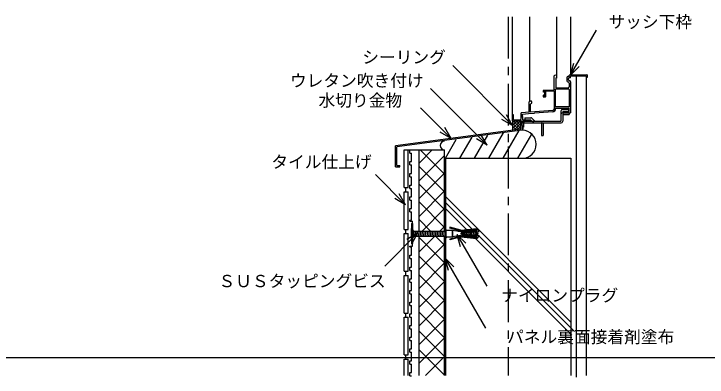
# Model space of a CAD drawing. Units: millimetres, scale not verified. Extents: x -1989 to 2011, y -1447 to 1353.
# Drawn here: x -652 to 177, y 479 to 914 of the extents above; entities that cross this region are included whole.
import ezdxf
from ezdxf.enums import TextEntityAlignment as Align

# ---------------------------------------------------------------- set-up
doc = ezdxf.new("R2010")
doc.units = ezdxf.units.MM
doc.header["$LTSCALE"] = 10
doc.linetypes.add('CHAIN1', pattern=[8, 5, -1, 1, -1])
for name, color, linetype in [('0-0', 7, 'Continuous'), ('3-1', 7, 'Continuous'), ('3-2', 7, 'Continuous')]:
    doc.layers.add(name, color=color, linetype=linetype)
doc.styles.add('ＭＳ ゴシック', font='')
doc.styles.get('ＭＳ ゴシック').set_extended_font_data('MS Gothic')

msp = doc.modelspace()

# ---------------------------------------------------------------- linework, layer by layer
at = {"layer": '0-0'}
msp.add_line((-1988.79, 502.63), (2011.21, 502.63), dxfattribs=at)
at = {"layer": '3-1', "linetype": 'CHAIN1'}
for p, q in [((-61.05, 910.18), (-61.05, 757.94)), ((-61.05, 755.03), (-61.05, 481.05))]:
    msp.add_line(p, q, dxfattribs=at)
at = {"layer": '3-1'}
for p, q in [((-56.05, 910.18), (-56.05, 792.94)), ((-35.27, 910.18), (-35.27, 808.65)), ((-3.24, 910.18), (-3.24, 836.7)), ((13.57, 910.18), (13.57, 840.18)), ((13.57, 840.18), (44.82, 894.31)), ((13.57, 840.18), (17.45, 854.67)), ((-55.56, 779.98), (-127.31, 851.73)), ((13.57, 840.18), (24.17, 850.79)), ((-5.53, 839.93), (-5.83, 839.48)), ((-2.84, 839.48), (-3.14, 839.93)), ((-2.99, 837.55), (-2.84, 837.9)), ((-2.84, 837.9), (-2.84, 839.48)), ((10.28, 838.69), (9.79, 838.19)), ((9.79, 832.72), (9.79, 838.19)), ((10.28, 838.69), (11.93, 838.69)), ((32.56, 840.18), (11.93, 840.18)), ((11.93, 838.69), (11.93, 840.18)), ((32.56, 838.99), (13.57, 838.99)), ((13.57, 837.05), (13.57, 838.99)), ((20.56, 838.99), (20.56, 479.28)), ((33.06, 840.68), (32.56, 840.18)), ((32.56, 838.99), (32.56, 837.7)), ((33.46, 840.68), (33.06, 840.68)), ((9.79, 832.72), (10.28, 832.23)), ((10.28, 832.23), (10.43, 832.23)), ((11.93, 837.05), (11.43, 836.55)), ((11.43, 834.36), (11.43, 836.55)), ((11.43, 834.36), (11.93, 833.87)), ((13.57, 837.05), (11.93, 837.05)), ((12.07, 833.87), (11.93, 833.87)), ((11.93, 830.73), (11.93, 826.26)), ((13.57, 837.2), (13.57, 837.5)), ((13.57, 832.37), (13.57, 795.43)), ((32.56, 837.7), (32.56, 481.05)), ((-85.99, 756.6), (-153.7, 824.31)), ((-18.71, 822.28), (-19.2, 821.78)), ((-19.2, 821.78), (-19.2, 820.49)), ((-18.01, 821.29), (-18.31, 820.99)), ((-18.01, 821.29), (-17.27, 821.29)), ((-16.97, 820.99), (-17.27, 821.29)), ((11.63, 823.62), (-4.19, 823.62)), ((-4.19, 802.69), (-4.19, 823.62)), ((11.93, 823.32), (11.63, 823.62)), ((11.93, 823.32), (11.93, 802.69)), ((-19.2, 820.49), (-18.71, 819.99)), ((-18.71, 816.61), (-19.2, 816.11)), ((-19.2, 816.11), (-19.2, 815.32)), ((-18.71, 819.99), (-18.61, 819.99)), ((-18.61, 816.61), (-18.71, 816.61)), ((-18.61, 819.99), (-18.31, 820.29)), ((-18.31, 816.31), (-18.61, 816.61)), ((-18.31, 820.29), (-18.31, 820.99)), ((-18.31, 815.62), (-18.31, 816.31)), ((-18.31, 815.62), (-18.01, 815.32)), ((-18.21, 814.32), (-16.37, 814.32)), ((-17.27, 815.32), (-18.01, 815.32)), ((-17.27, 815.32), (-16.97, 815.62)), ((-16.97, 815.62), (-16.97, 820.99)), ((-16.37, 814.32), (-15.87, 814.82)), ((-5.83, 821.09), (-15.87, 821.09)), ((-15.87, 814.82), (-15.87, 821.09)), ((-5.83, 821.09), (-5.83, 800.26)), ((-35.37, 809.1), (-35.66, 808.65)), ((-35.66, 796.17), (-35.66, 808.65)), ((-34.02, 805.52), (-32.83, 806.72)), ((-34.02, 796.3), (-34.02, 805.52)), ((-32.68, 808.65), (-32.98, 809.1)), ((-32.83, 806.72), (-32.68, 807.07)), ((-32.68, 807.07), (-32.68, 808.65)), ((-129.29, 764.69), (-165.7, 801.1)), ((-7.67, 798.27), (-34.02, 796.3)), ((-7.55, 796.64), (-29.44, 794.99)), ((-4.19, 802.69), (-3.89, 802.39)), ((-4.19, 800.75), (11.93, 800.75)), ((-4.19, 800.75), (-4.19, 800.26)), ((11.63, 802.39), (-3.89, 802.39)), ((2.13, 797.37), (2.13, 785.48)), ((4.12, 799.36), (11.08, 799.36)), ((4.42, 797.07), (4.42, 785.18)), ((4.42, 797.07), (11.08, 797.07)), ((8.1, 797.07), (7.6, 796.57)), ((7.6, 795.92), (7.6, 796.57)), ((11.08, 799.36), (11.08, 797.07)), ((11.63, 802.39), (11.93, 802.69)), ((-55.56, 779.98), (-63.06, 792.97)), ((-54.66, 792.94), (-56.05, 792.94)), ((-56.05, 792.94), (-56.05, 785.98)), ((-54.66, 787.37), (-54.66, 792.94)), ((-45.61, 794.5), (-45.61, 787.87)), ((-35.66, 796.17), (-44.69, 795.5)), ((-43.97, 793.9), (-36.52, 794.46)), ((-43.97, 791.65), (-43.97, 793.9)), ((-43.97, 791.65), (-43.97, 791.25)), ((-43.97, 790.65), (-43.97, 791.25)), ((-43.97, 790.65), (-43.97, 790.26)), ((-43.97, 789.66), (-43.97, 790.26)), ((-43.97, 789.66), (-43.97, 789.26)), ((-43.97, 789.26), (-43.97, 787.42)), ((-41.14, 789.41), (-33.95, 789.41)), ((-41.14, 789.41), (-41.14, 787.12)), ((-36.52, 794.46), (-29.44, 794.99)), ((-32.55, 788.83), (-29.2, 785.48)), ((4.12, 795.43), (12.07, 795.43)), ((4.42, 793.14), (12.07, 793.14)), ((7.6, 795.92), (8.1, 795.43)), ((8.1, 795.43), (13.57, 795.43)), ((12.07, 795.43), (12.07, 793.14)), ((-55.56, 779.98), (-68.55, 787.48)), ((-56.05, 785.98), (-55.56, 785.48)), ((-44.42, 785.48), (-55.56, 785.48)), ((-55.56, 785.48), (-55.56, 774.45)), ((-55.56, 776.44), (-46.51, 785.48)), ((-55.56, 779.98), (-50.05, 785.48)), ((-55.56, 783.51), (-53.59, 785.48)), ((-55.56, 782.84), (-48.19, 775.48)), ((-54.66, 787.37), (-54.16, 786.87)), ((-54.66, 785.48), (-45.62, 776.44)), ((-54.16, 786.87), (-46.6, 786.87)), ((-53.76, 774.7), (-45.62, 782.84)), ((-51.13, 785.48), (-45.62, 779.97)), ((-47.59, 785.48), (-45.62, 783.51)), ((-45.62, 775.84), (-45.62, 785.18)), ((-44.12, 785.18), (-45.62, 785.18)), ((-44.12, 785.18), (-44.42, 785.48)), ((-44.12, 780.71), (-44.12, 785.18)), ((-44.12, 780.31), (-44.12, 780.71)), ((-44.12, 780.31), (-44.12, 774.44)), ((-43.97, 787.42), (-43.67, 787.12)), ((-43.67, 787.12), (-39.15, 787.12)), ((-42.63, 785.48), (-42.92, 785.18)), ((-42.63, 785.48), (-39.15, 785.48)), ((-42.13, 785.48), (2.13, 785.48)), ((-42.13, 785.48), (-42.13, 783.19)), ((-42.13, 783.19), (2.43, 783.19)), ((-41.14, 787.12), (-34.08, 787.12)), ((-38.65, 786.63), (-39.15, 787.12)), ((-39.15, 785.48), (-38.65, 785.98)), ((-38.65, 785.98), (-38.65, 786.63)), ((-34.08, 787.12), (-30.73, 783.78)), ((-21.24, 783.49), (-21.24, 768.28)), ((-18.96, 783.19), (-18.96, 768.28)), ((-45.62, 775.84), (-195.55, 755.94)), ((-44.12, 774.44), (-194.05, 754.54)), ((-129.29, 764.69), (-142.28, 772.19)), ((-129.29, 764.69), (-136.79, 777.68)), ((-66.75, 740.94), (-47.62, 774.07)), ((-55.56, 779.3), (-51.3, 775.05)), ((-55.56, 775.77), (-54.4, 774.62)), ((-49.65, 775.28), (-45.62, 779.31)), ((-42.92, 775.94), (-44.12, 775.94)), ((-42.92, 775.94), (-42.92, 778.02)), ((-42.92, 778.02), (-42.43, 778.02)), ((-136.03, 740.94), (-123.03, 763.45)), ((-118.71, 740.94), (-104.2, 766.07)), ((-101.39, 740.94), (-85.37, 768.7)), ((-85.99, 756.6), (-98.98, 764.1)), ((-85.99, 756.6), (-93.49, 769.59)), ((-84.07, 740.94), (-66.53, 771.32)), ((-49.43, 740.94), (-32.69, 769.93)), ((-21.24, 768.28), (-18.96, 768.28)), ((-195.55, 730.94), (-195.55, 755.94)), ((-194.05, 732.44), (-194.05, 754.54)), ((-185.55, 705.94), (-185.55, 750.94)), ((-185.55, 750.94), (-137.05, 750.94)), ((-180.55, 705.94), (-180.55, 750.94)), ((-178.55, 746.94), (-178.55, 750.94)), ((-178.55, 746.94), (-176.55, 746.94)), ((-176.55, 736.94), (-176.55, 746.94)), ((-167.55, 653.94), (-167.55, 750.94)), ((-167.55, 735.11), (-151.73, 750.94)), ((-137.05, 721.97), (-166.03, 750.94)), ((-137.05, 653.94), (-137.05, 750.94)), ((-167.55, 713.9), (-137.05, 744.4)), ((-136.05, 740.94), (13.95, 740.94)), ((-136.05, 740.94), (-136.05, 481.05)), ((13.95, 740.94), (13.95, 481.05)), ((-195.55, 730.94), (-190.55, 730.94)), ((-194.05, 732.44), (-190.55, 732.44)), ((-190.55, 730.94), (-190.55, 732.44)), ((-178.55, 736.94), (-176.55, 736.94)), ((-178.55, 732.94), (-178.55, 736.94)), ((-178.55, 732.94), (-176.55, 732.94)), ((-176.55, 722.94), (-176.55, 732.94)), ((-137.05, 700.75), (-167.55, 731.25)), ((-178.55, 722.94), (-176.55, 722.94)), ((-178.55, 718.94), (-178.55, 722.94)), ((-167.55, 692.69), (-137.05, 723.19)), ((-183.73, 685.48), (-219.72, 721.47)), ((-178.55, 718.94), (-176.55, 718.94)), ((-176.55, 708.94), (-176.55, 718.94)), ((-185.55, 705.94), (-180.55, 705.94)), ((-183.55, 700.94), (-183.55, 705.94)), ((-178.55, 708.94), (-176.55, 708.94)), ((-178.55, 704.94), (-178.55, 708.94)), ((-137.05, 679.54), (-167.55, 710.04)), ((-183.73, 685.48), (-191.23, 698.47)), ((-185.55, 700.94), (-180.55, 700.94)), ((-185.55, 655.94), (-185.55, 700.94)), ((-180.55, 655.94), (-180.55, 700.94)), ((-178.55, 704.94), (-176.55, 704.94)), ((-176.55, 694.94), (-176.55, 704.94)), ((-167.55, 671.48), (-137.05, 701.98)), ((-183.73, 685.48), (-196.72, 692.98)), ((-178.55, 694.94), (-176.55, 694.94)), ((-178.55, 690.94), (-178.55, 694.94)), ((-178.55, 690.94), (-176.55, 690.94)), ((-176.55, 680.94), (-176.55, 690.94)), ((-137.05, 658.33), (-167.55, 688.83)), ((-136.05, 695.09), (13.95, 545.09)), ((-178.55, 680.94), (-176.55, 680.94)), ((-178.55, 676.94), (-178.55, 680.94)), ((-163.87, 653.94), (-137.05, 680.76)), ((-136.05, 688.02), (18.29, 533.67)), ((-136.05, 680.95), (15.34, 529.55)), ((-178.55, 676.94), (-176.55, 676.94)), ((-176.55, 666.94), (-176.55, 676.94)), ((-178.55, 666.94), (-176.55, 666.94)), ((-178.55, 665.94), (-178.55, 666.94)), ((-178.55, 665.94), (-175.55, 665.94)), ((-175.55, 635.94), (-175.55, 665.94)), ((-153.88, 653.94), (-167.55, 667.62)), ((-185.55, 655.94), (-180.55, 655.94)), ((-183.55, 650.94), (-183.55, 655.94)), ((-177.05, 656.94), (-176.55, 656.44)), ((-177.05, 656.94), (-177.05, 644.94)), ((-176.55, 662.94), (-175.55, 662.94)), ((-176.55, 662.94), (-176.55, 638.94)), ((-175.55, 662.94), (-175.55, 638.94)), ((-175.55, 655.44), (-174.05, 653.94)), ((-142.66, 653.94), (-137.05, 659.55)), ((-135.55, 655.94), (-134.55, 654.94)), ((-135.55, 655.94), (-135.55, 645.94)), ((-130.55, 658.44), (-130.81, 657.48)), ((-117.55, 653.91), (-130.81, 657.48)), ((-117.55, 654.94), (-130.55, 658.44)), ((-117.55, 654.94), (-98.55, 656.94)), ((-113.57, 651.8), (-113.94, 655.32)), ((-112.57, 651.89), (-112.95, 655.43)), ((-111.58, 651.98), (-111.95, 655.53)), ((-110.58, 652.07), (-110.96, 655.64)), ((-109.59, 652.17), (-109.96, 655.74)), ((-108.59, 652.26), (-108.97, 655.84)), ((-107.59, 652.35), (-107.97, 655.95)), ((-106.6, 652.44), (-106.98, 656.05)), ((-105.6, 652.53), (-105.99, 656.16)), ((-104.61, 652.62), (-104.99, 656.26)), ((-103.61, 652.71), (-104, 656.37)), ((-102.62, 652.8), (-103, 656.47)), ((-101.62, 652.89), (-102.01, 656.58)), ((-100.62, 652.98), (-101.01, 656.68)), ((-99.63, 653.07), (-100.02, 656.79)), ((-98.63, 653.16), (-99.02, 656.89)), ((-95.55, 653.44), (-98.55, 656.94)), ((-169.23, 651.45), (-208.64, 612.04)), ((-185.55, 650.94), (-180.55, 650.94)), ((-185.55, 605.94), (-185.55, 650.94)), ((-169.23, 651.45), (-182.22, 643.95)), ((-180.55, 605.94), (-180.55, 650.94)), ((-169.23, 651.45), (-176.73, 638.46)), ((-175.55, 646.44), (-174.05, 647.94)), ((-174.05, 653.94), (-135.55, 653.94)), ((-174.05, 647.94), (-173, 653.94)), ((-174.05, 647.94), (-135.55, 647.94)), ((-172.05, 647.94), (-171, 653.94)), ((-170.05, 647.94), (-169, 653.94)), ((-168.05, 647.94), (-167, 653.94)), ((-167.55, 629.05), (-148.66, 647.94)), ((-167.55, 481.05), (-167.55, 647.94)), ((-166.05, 647.94), (-165, 653.94)), ((-164.05, 647.94), (-163, 653.94)), ((-162.05, 647.94), (-161, 653.94)), ((-160.05, 647.94), (-159, 653.94)), ((-158.05, 647.94), (-157, 653.94)), ((-156.05, 647.94), (-155, 653.94)), ((-154.05, 647.94), (-153, 653.94)), ((-152.05, 647.94), (-151, 653.94)), ((-150.05, 647.94), (-149, 653.94)), ((-148.05, 647.94), (-147, 653.94)), ((-137.05, 637.12), (-147.88, 647.94)), ((-146.05, 647.94), (-145, 653.94)), ((-144.05, 647.94), (-143, 653.94)), ((-142.05, 647.94), (-141, 653.94)), ((-140.05, 647.94), (-139, 653.94)), ((-138.05, 647.94), (-137, 653.94)), ((-137.05, 481.05), (-137.05, 647.94)), ((-136.05, 647.94), (-135.55, 650.78)), ((-134.55, 654.94), (-127.55, 654.94)), ((-117.55, 647.98), (-130.81, 644.41)), ((-128.05, 654.94), (-128.05, 646.94)), ((-127.55, 654.94), (-127.55, 646.94)), ((-127.55, 654.94), (-117.55, 653.44)), ((-117.55, 648.44), (-127.55, 646.94)), ((-122.31, 650.01), (-86.55, 588.06)), ((-122.31, 650.01), (-118.43, 635.52)), ((-122.31, 650.01), (-111.71, 639.41)), ((-120.89, 653.94), (-117.69, 653.94)), ((-120.89, 647.94), (-117.69, 647.94)), ((-117.55, 653.91), (-117.55, 653.44)), ((-117.55, 651.44), (-95.55, 653.44)), ((-117.55, 651.44), (-117.55, 650.44)), ((-117.55, 650.44), (-95.55, 648.44)), ((-117.55, 648.44), (-117.55, 647.98)), ((-116.56, 651.53), (-116.92, 655.01)), ((-116.56, 650.35), (-116.92, 646.88)), ((-116.63, 650.36), (-116.42, 651.54)), ((-115.56, 651.62), (-115.93, 655.1)), ((-115.56, 650.26), (-115.93, 646.78)), ((-114.57, 651.71), (-114.93, 655.22)), ((-114.57, 650.17), (-114.93, 646.67)), ((-114.66, 650.18), (-114.39, 651.73)), ((-113.57, 650.08), (-113.94, 646.56)), ((-112.57, 649.99), (-112.95, 646.46)), ((-112.69, 650), (-112.35, 651.91)), ((-111.58, 649.9), (-111.95, 646.35)), ((-110.58, 649.81), (-110.96, 646.25)), ((-110.72, 649.82), (-110.32, 652.1)), ((-109.59, 649.72), (-109.96, 646.14)), ((-108.59, 649.63), (-108.97, 646.04)), ((-108.75, 649.64), (-108.29, 652.28)), ((-107.59, 649.54), (-107.97, 645.93)), ((-106.6, 649.45), (-106.98, 645.83)), ((-106.79, 649.46), (-106.26, 652.47)), ((-105.6, 649.36), (-105.99, 645.72)), ((-104.61, 649.26), (-104.99, 645.62)), ((-104.82, 649.28), (-104.22, 652.65)), ((-103.61, 649.17), (-104, 645.51)), ((-102.62, 649.08), (-103, 645.41)), ((-102.85, 649.1), (-102.19, 652.84)), ((-101.62, 648.99), (-102.01, 645.3)), ((-100.62, 648.9), (-101.01, 645.2)), ((-100.88, 648.93), (-100.2, 652.76)), ((-97.05, 650.94), (-100.59, 652.98)), ((-97.01, 650.97), (-100.59, 648.9)), ((-99.63, 648.81), (-100.02, 645.1)), ((-98.63, 648.72), (-99.02, 644.99)), ((-95.55, 648.44), (-98.55, 644.94)), ((-177.05, 644.94), (-176.55, 645.44)), ((-176.55, 638.94), (-175.55, 638.94)), ((-137.05, 615.9), (-167.55, 646.4)), ((-134.55, 646.94), (-135.55, 645.94)), ((-134.55, 646.94), (-127.55, 646.94)), ((-130.81, 644.41), (-130.55, 643.44)), ((-117.55, 646.94), (-130.55, 643.44)), ((-117.55, 646.94), (-98.55, 644.94)), ((-178.55, 635.94), (-175.55, 635.94)), ((-178.55, 634.94), (-178.55, 635.94)), ((-178.55, 634.94), (-176.55, 634.94)), ((-176.55, 624.94), (-176.55, 634.94)), ((-167.55, 607.84), (-137.05, 638.34)), ((-178.55, 624.94), (-176.55, 624.94)), ((-178.55, 620.94), (-178.55, 624.94)), ((-137.05, 593.5), (-167.55, 624)), ((-178.55, 620.94), (-176.55, 620.94)), ((-176.55, 610.94), (-176.55, 620.94)), ((-167.55, 585.44), (-137.05, 615.94)), ((-136.6, 621.83), (-88.05, 537.75)), ((-136.6, 621.83), (-132.72, 607.35)), ((-136.6, 621.83), (-125.99, 611.23)), ((-185.55, 605.94), (-180.55, 605.94)), ((-183.55, 600.94), (-183.55, 605.94)), ((-178.55, 610.94), (-176.55, 610.94)), ((-178.55, 606.94), (-178.55, 610.94)), ((-178.55, 606.94), (-176.55, 606.94)), ((-185.55, 600.94), (-180.55, 600.94)), ((-185.55, 555.94), (-185.55, 600.94)), ((-180.55, 555.94), (-180.55, 600.94)), ((-137.05, 571.1), (-167.55, 601.6)), ((-178.55, 592.94), (-178.55, 596.94)), ((-178.55, 592.94), (-176.55, 592.94)), ((-167.55, 563.04), (-137.05, 593.54)), ((-178.55, 578.94), (-178.55, 582.94)), ((-178.55, 578.94), (-176.55, 578.94)), ((-137.05, 548.7), (-167.55, 579.2)), ((-178.55, 564.94), (-178.55, 568.94)), ((-178.55, 564.94), (-176.55, 564.94)), ((-167.55, 540.64), (-137.05, 571.14)), ((-185.55, 555.94), (-180.55, 555.94)), ((-183.55, 550.94), (-183.55, 555.94)), ((-137.05, 526.3), (-167.55, 556.8)), ((-185.55, 550.94), (-180.55, 550.94)), ((-185.55, 505.94), (-185.55, 550.94)), ((-180.55, 505.94), (-180.55, 550.94)), ((-178.55, 550.94), (-178.55, 554.94)), ((-178.55, 550.94), (-176.55, 550.94)), ((-167.55, 518.24), (-137.05, 548.74)), ((-178.55, 536.94), (-178.55, 540.94)), ((-178.55, 536.94), (-176.55, 536.94)), ((-137.05, 503.9), (-167.55, 534.4)), ((-178.55, 522.94), (-178.55, 526.94)), ((-178.55, 522.94), (-176.55, 522.94)), ((-167.55, 495.84), (-137.05, 526.34)), ((-178.55, 508.94), (-178.55, 512.94)), ((-178.55, 508.94), (-176.55, 508.94)), ((-137.05, 481.5), (-167.55, 512)), ((-185.55, 505.94), (-180.55, 505.94)), ((-185.55, 500.94), (-180.55, 500.94)), ((-185.55, 481.05), (-185.55, 500.94)), ((-183.55, 500.94), (-183.55, 505.94)), ((-180.55, 481.05), (-180.55, 500.94)), ((-178.55, 494.94), (-178.55, 498.94)), ((-159.94, 481.05), (-137.05, 503.94)), ((-178.55, 494.94), (-176.55, 494.94)), ((-178.55, 480.94), (-178.55, 484.94)), ((-178.55, 480.94), (-176.55, 480.94))]:
    msp.add_line(p, q, dxfattribs=at)
for points in [[(-18.71, 822.28), (-5.83, 822.28), (-5.83, 839.48)], [(33.46, 840.68), (33.46, 837.7), (32.56, 837.7)], [(-2.99, 837.55), (-3.84, 836.7), (-3.84, 825.26), (10.93, 825.26)], [(8.1, 797.07), (11.93, 797.07), (11.93, 800.75)], [(-42.92, 785.18), (-42.92, 782.99), (-42.43, 782.99), (-42.43, 778.02)], [(-178.55, 596.94), (-176.55, 596.94), (-176.55, 606.94)], [(-178.55, 582.94), (-176.55, 582.94), (-176.55, 592.94)], [(-178.55, 568.94), (-176.55, 568.94), (-176.55, 578.94)], [(-178.55, 554.94), (-176.55, 554.94), (-176.55, 564.94)], [(-178.55, 540.94), (-176.55, 540.94), (-176.55, 550.94)], [(-178.55, 526.94), (-176.55, 526.94), (-176.55, 536.94)], [(-178.55, 512.94), (-176.55, 512.94), (-176.55, 522.94)], [(-178.55, 498.94), (-176.55, 498.94), (-176.55, 508.94)], [(-178.55, 484.94), (-176.55, 484.94), (-176.55, 494.94)]]:
    msp.add_lwpolyline(points, dxfattribs=at)
for centre, radius, start, end in [((-4.34, 837.2), 2.98, 66.42146, 113.57851), ((10.43, 830.73), 1.49, 0, 90), ((12.07, 832.37), 1.49, 0, 90), ((10.93, 826.26), 0.995, 269.99998, 0), ((-18.21, 815.32), 0.995, 180, 269.99998), ((-34.17, 806.37), 2.98, 66.42146, 113.57851), ((-7.82, 800.26), 1.99, 274.2892, 0), ((-7.82, 800.26), 3.63, 274.28899, 0), ((4.12, 797.37), 1.99, 89.99995, 179.99995), ((-44.62, 794.5), 0.995, 94.28972, 180), ((-33.95, 787.42), 1.99, 45.00029, 90.00034), ((4.12, 793.44), 1.99, 89.99995, 179.99995), ((-46.6, 787.87), 0.995, 269.99998, 0), ((-29.32, 785.18), 1.99, 224.99971, 269.99962), ((-19.25, 783.49), 1.99, 89.99995, 179.99995), ((2.43, 785.18), 1.99, 270, 0), ((-44.12, 757.69), 16.75, 270, 90), ((-137.05, 756.22), 5.28, 90, 270)]:
    msp.add_arc(centre, radius, start, end, dxfattribs=at)
at = {"layer": '3-2'}
msp.add_line((-175.55, 650.88), (-175.55, 651), dxfattribs=at)

# ---------------------------------------------------------------- texts
at = {"layer": '3-1', "color": 4, "style": 'ＭＳ ゴシック'}
for s, p in [('サッシ下枠', (59.07, 892.46)), ('シーリング', (-235.49, 850.09)), ('ウレタン吹き付け', (-322.03, 822.15)), ('水切り金物', (-287.82, 798.48)), ('タイル仕上げ', (-344.23, 724.91)), ('ＳＵＳタッピングビス', (-407.53, 582.47)), ('ナイロンプラグ', (-69.27, 565.32)), ('パネル裏面接着剤塗布', (-62.2, 515.68))]:
    msp.add_text(s, height=14.66, dxfattribs=at).set_placement(p, align=Align.BOTTOM_LEFT)

doc.saveas('drawing.dxf')
